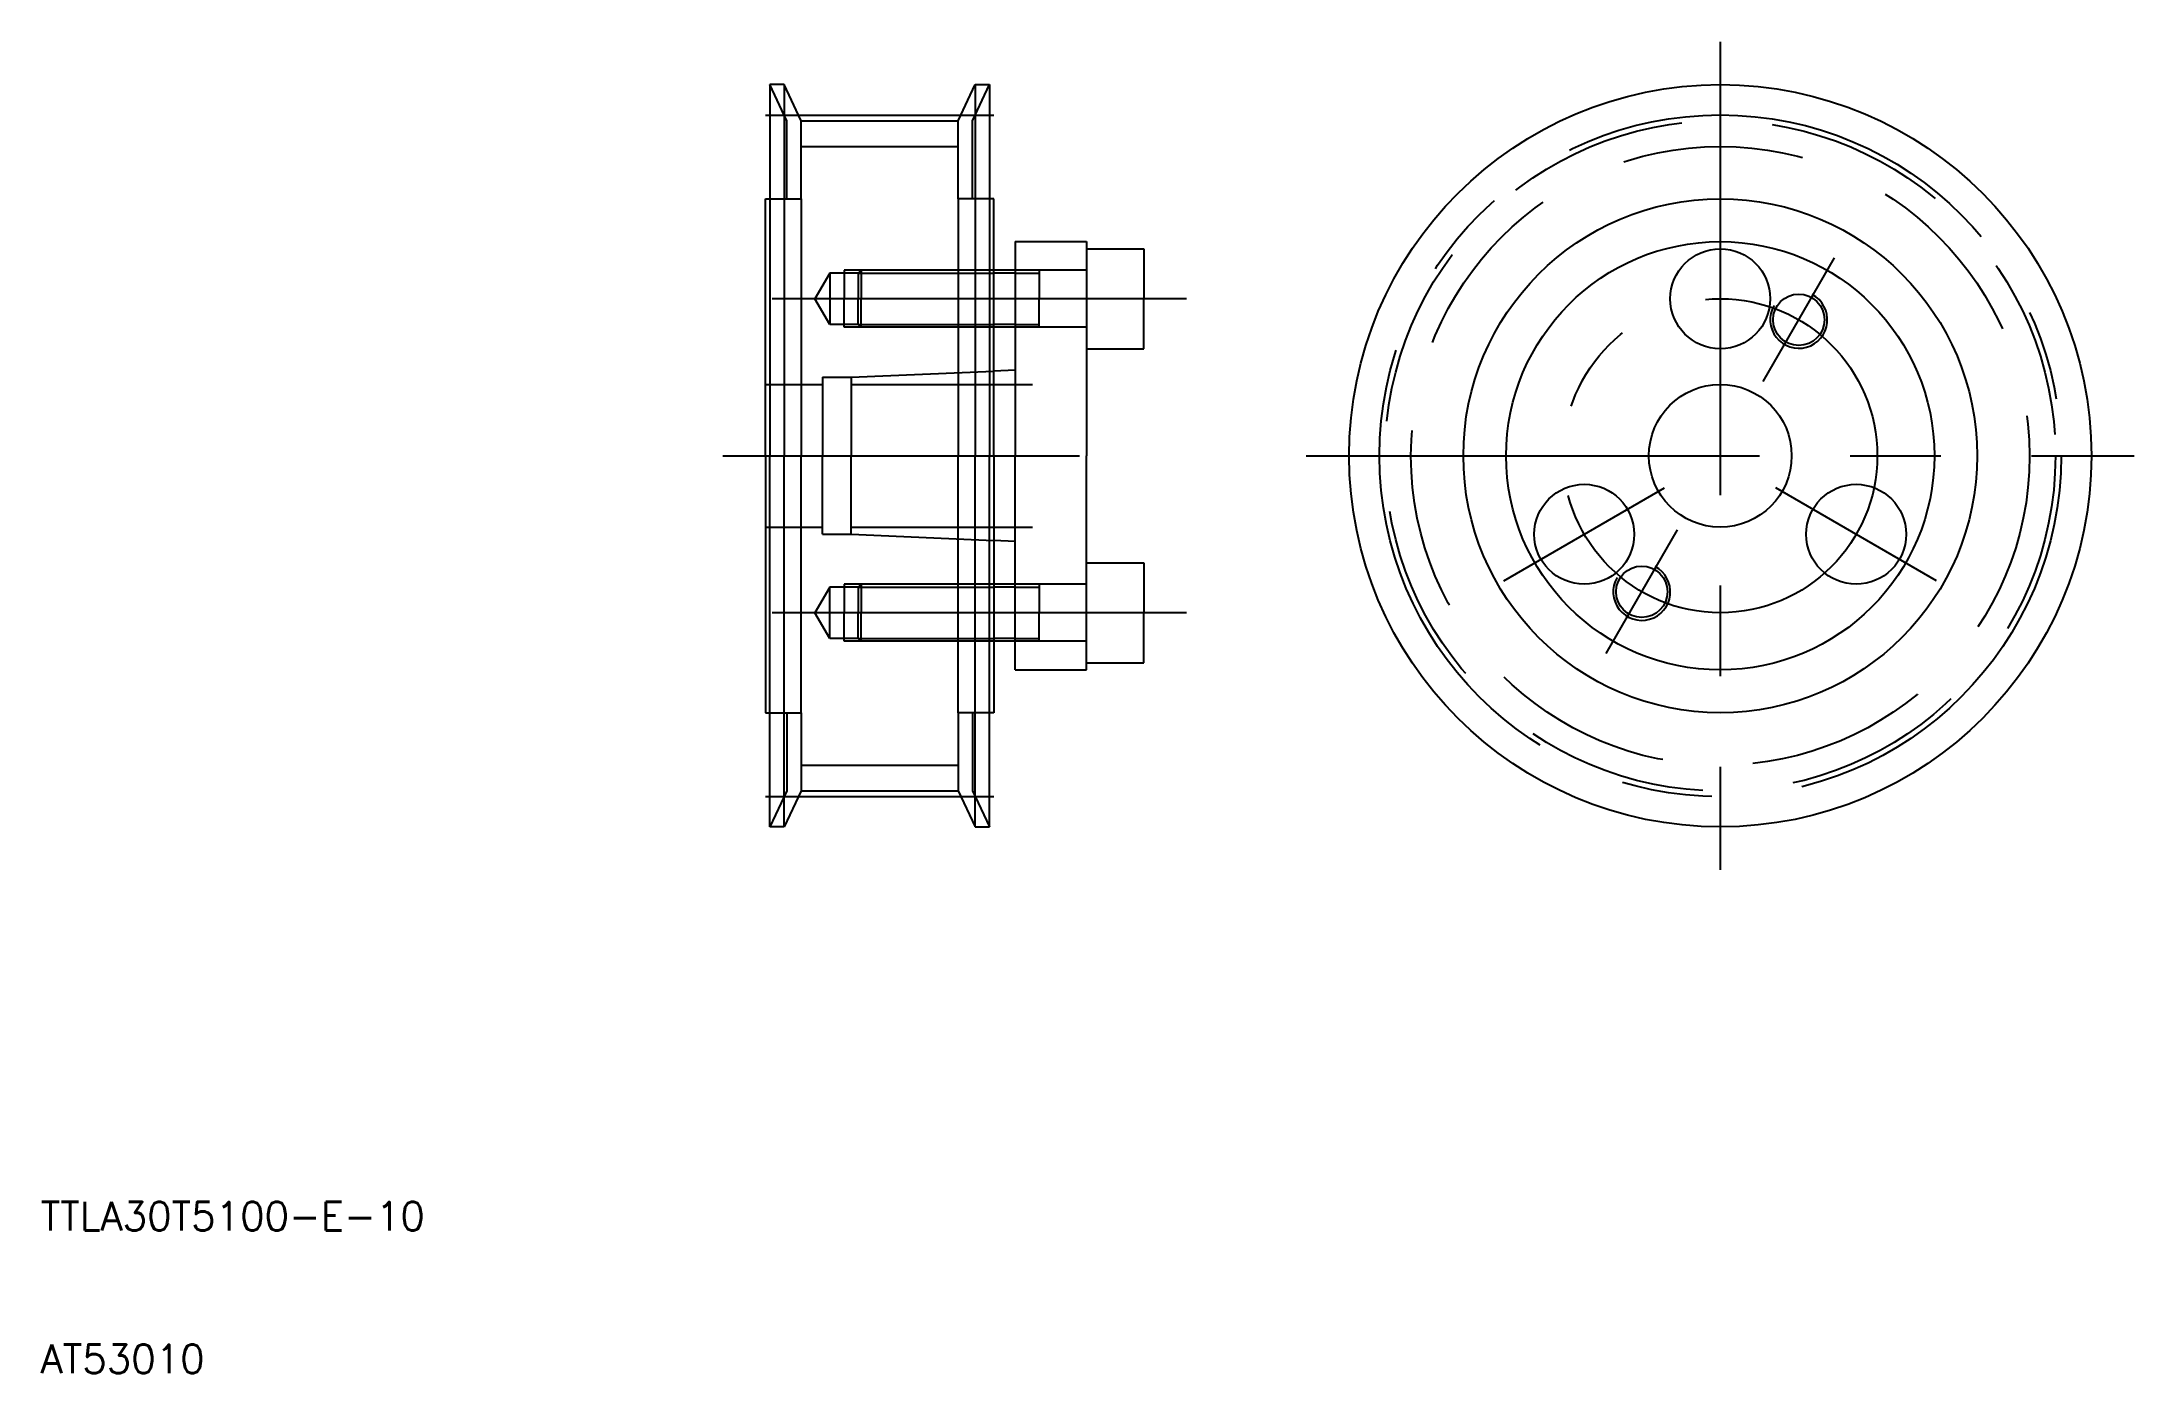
# Model space of a CAD drawing. Extents: x 94 to 240, y 100 to 193.
import ezdxf

# ---------------------------------------------------------------- set-up
doc = ezdxf.new("R2010")
doc.units = 0
doc.linetypes.add('CENTER', pattern=[50.8, 31.75, -6.35, 6.35, -6.35])
doc.linetypes.add('DASHED', pattern=[19.05, 12.7, -6.35])
doc.layers.get('0').update_dxf_attribs({"linetype": 'CONTINUOUS'})
doc.layers.add('CENTER', color=1, linetype='CENTER')
doc.styles.get("Standard").update_dxf_attribs({"font": 'txt.shx'})

msp = doc.modelspace()

# ---------------------------------------------------------------- linework, layer by layer
for p, q in [((145.63, 190.26), (144.63, 190.26)), ((144.63, 190.26), (144.63, 164.26)), ((146.83, 187.73), (145.63, 190.26)), ((145.63, 190.26), (145.63, 164.26)), ((157.83, 187.73), (159.03, 190.26)), ((159.03, 190.26), (160.03, 190.26)), ((159.03, 190.26), (159.03, 164.26)), ((160.03, 190.26), (160.03, 164.26)), ((146.83, 182.26), (146.83, 187.73)), ((146.83, 187.73), (157.83, 187.73)), ((157.83, 182.26), (157.83, 187.73)), ((144.33, 182.26), (144.63, 182.26)), ((144.33, 164.26), (144.33, 182.26)), ((146.83, 182.26), (146.83, 164.26)), ((157.83, 182.26), (157.83, 164.26)), ((160.33, 182.26), (160.03, 182.26)), ((160.33, 164.26), (160.33, 182.26)), ((161.83, 179.26), (166.83, 179.26)), ((161.83, 179.26), (161.83, 177.26)), ((166.83, 179.26), (166.83, 178.76)), ((166.83, 178.76), (166.83, 171.76)), ((166.83, 178.76), (170.83, 178.76)), ((170.83, 178.76), (170.83, 175.26)), ((161.83, 177.26), (160.33, 177.26)), ((161.83, 177.26), (161.83, 173.26)), ((170.83, 171.76), (170.83, 175.26)), ((161.83, 173.26), (160.33, 173.26)), ((161.83, 173.26), (161.83, 170.26)), ((166.83, 171.76), (166.83, 164.26)), ((166.83, 171.76), (170.83, 171.76)), ((161.83, 170.26), (160.33, 170.19)), ((161.83, 170.26), (161.83, 164.26)), ((144.33, 164.26), (144.33, 146.26)), ((144.63, 138.26), (144.63, 164.26)), ((145.63, 138.26), (145.63, 164.26)), ((146.83, 146.26), (146.83, 164.26)), ((157.83, 146.26), (157.83, 164.26)), ((159.03, 138.26), (159.03, 164.26)), ((160.03, 138.26), (160.03, 164.26)), ((160.33, 164.26), (160.33, 146.26)), ((161.83, 158.26), (161.83, 164.26)), ((166.83, 156.76), (166.83, 164.26)), ((161.83, 158.26), (160.33, 158.32)), ((161.83, 155.26), (161.83, 158.26)), ((166.83, 149.76), (166.83, 156.76)), ((166.83, 156.76), (170.83, 156.76)), ((170.83, 156.76), (170.83, 153.26)), ((161.83, 155.26), (160.33, 155.26)), ((161.83, 151.26), (161.83, 155.26)), ((170.83, 149.76), (170.83, 153.26)), ((161.83, 151.26), (160.33, 151.26)), ((161.83, 149.26), (161.83, 151.26)), ((166.83, 149.76), (170.83, 149.76)), ((166.83, 149.26), (166.83, 149.76)), ((161.83, 149.26), (166.83, 149.26)), ((144.33, 146.26), (144.63, 146.26)), ((146.83, 146.26), (146.83, 140.78)), ((157.83, 146.26), (157.83, 140.78)), ((160.33, 146.26), (160.03, 146.26)), ((146.83, 140.78), (145.63, 138.26)), ((146.83, 140.78), (157.83, 140.78)), ((157.83, 140.78), (159.03, 138.26)), ((145.63, 138.26), (144.63, 138.26)), ((159.03, 138.26), (160.03, 138.26))]:
    msp.add_line(p, q)
at = {"color": 3, "linetype": 'DASHED'}
for p, q in [((145.83, 187.73), (144.63, 190.26)), ((158.83, 187.73), (160.03, 190.26)), ((145.83, 182.26), (145.83, 187.73)), ((158.83, 182.26), (158.83, 187.73)), ((146.83, 185.93), (157.83, 185.93)), ((144.63, 182.26), (146.83, 182.26)), ((160.03, 182.26), (157.83, 182.26)), ((148.83, 177.06), (147.79, 175.26)), ((148.83, 177.06), (148.83, 173.46)), ((150.83, 177.06), (148.83, 177.06)), ((151.03, 177.26), (149.83, 177.26)), ((149.83, 177.26), (149.83, 175.26)), ((151.03, 177.26), (150.83, 177.06)), ((150.83, 177.06), (160.33, 177.06)), ((150.83, 177.06), (150.83, 175.26)), ((160.33, 177.26), (151.03, 177.26)), ((151.03, 177.26), (151.03, 175.26)), ((166.83, 177.26), (161.83, 177.26)), ((161.83, 177.06), (163.5, 177.06)), ((163.5, 177.26), (163.5, 175.26)), ((148.83, 173.46), (147.79, 175.26)), ((149.83, 173.26), (149.83, 175.26)), ((150.83, 173.46), (150.83, 175.26)), ((151.03, 173.26), (151.03, 175.26)), ((163.5, 173.26), (163.5, 175.26)), ((150.83, 173.46), (148.83, 173.46)), ((151.03, 173.26), (149.83, 173.26)), ((150.83, 173.46), (160.33, 173.46)), ((151.03, 173.26), (150.83, 173.46)), ((160.33, 173.26), (151.03, 173.26)), ((161.83, 173.46), (163.5, 173.46)), ((166.83, 173.26), (161.83, 173.26)), ((150.33, 169.76), (160.33, 170.19)), ((144.33, 169.26), (148.33, 169.26)), ((148.33, 169.76), (150.33, 169.76)), ((148.33, 169.76), (148.33, 164.26)), ((150.33, 169.76), (150.33, 164.26)), ((150.33, 169.26), (166.83, 169.26)), ((148.33, 158.76), (148.33, 164.26)), ((150.33, 158.76), (150.33, 164.26)), ((144.33, 159.26), (148.33, 159.26)), ((148.33, 158.76), (150.33, 158.76)), ((150.33, 159.26), (166.83, 159.26)), ((150.33, 158.76), (160.33, 158.32)), ((148.83, 155.06), (147.79, 153.26)), ((150.83, 155.06), (148.83, 155.06)), ((148.83, 151.46), (148.83, 155.06)), ((151.03, 155.26), (149.83, 155.26)), ((149.83, 155.26), (149.83, 153.26)), ((151.03, 155.26), (150.83, 155.06)), ((150.83, 155.06), (160.33, 155.06)), ((150.83, 155.06), (150.83, 153.26)), ((160.33, 155.26), (151.03, 155.26)), ((151.03, 155.26), (151.03, 153.26)), ((166.83, 155.26), (161.83, 155.26)), ((161.83, 155.06), (163.5, 155.06)), ((163.5, 155.26), (163.5, 153.26)), ((148.83, 151.46), (147.79, 153.26)), ((149.83, 151.26), (149.83, 153.26)), ((150.83, 151.46), (150.83, 153.26)), ((151.03, 151.26), (151.03, 153.26)), ((163.5, 151.26), (163.5, 153.26)), ((150.83, 151.46), (148.83, 151.46)), ((151.03, 151.26), (149.83, 151.26)), ((150.83, 151.46), (160.33, 151.46)), ((151.03, 151.26), (150.83, 151.46)), ((160.33, 151.26), (151.03, 151.26)), ((161.83, 151.46), (163.5, 151.46)), ((166.83, 151.26), (161.83, 151.26)), ((144.63, 146.26), (146.83, 146.26)), ((145.83, 146.26), (145.83, 140.78)), ((160.03, 146.26), (157.83, 146.26)), ((158.83, 146.26), (158.83, 140.78)), ((146.83, 142.58), (157.83, 142.58)), ((145.83, 140.78), (144.63, 138.26)), ((158.83, 140.78), (160.03, 138.26))]:
    msp.add_line(p, q, dxfattribs=at)
at = {"color": 3}
for p, q in [((161.83, 177.06), (160.33, 177.06)), ((161.83, 173.46), (160.33, 173.46)), ((161.83, 155.06), (160.33, 155.06)), ((161.83, 151.46), (160.33, 151.46))]:
    msp.add_line(p, q, dxfattribs=at)
for centre, radius in [((211.22, 164.26), 26), ((211.22, 164.26), 18), ((211.22, 164.26), 15), ((211.22, 164.26), 15), ((211.22, 164.26), 15), ((211.22, 175.26), 3.5), ((216.72, 173.79), 1.8), ((211.22, 164.26), 5), ((201.69, 158.76), 3.5), ((220.74, 158.76), 3.5), ((205.72, 154.73), 1.8)]:
    msp.add_circle(centre, radius)
at = {"color": 3, "linetype": 'DASHED'}
for radius in [23.48, 21.67]:
    msp.add_circle((211.22, 164.26), radius, dxfattribs=at)
at = {"color": 3}
for centre in [(216.72, 173.79), (205.72, 154.73)]:
    msp.add_arc(centre, 2, 150, 62, dxfattribs=at)
at = {"layer": 'CENTER'}
for p, q in [((211.22, 193.26), (211.22, 135.26)), ((144.33, 188.13), (160.33, 188.13)), ((141.33, 164.26), (166.33, 164.26)), ((182.22, 164.26), (240.22, 164.26)), ((144.33, 140.38), (160.33, 140.38))]:
    msp.add_line(p, q, dxfattribs=at)
at = {"layer": 'CENTER', "color": 1, "linetype": 'CENTER'}
for p, q in [((211.22, 181.76), (211.22, 168.76)), ((214.22, 169.46), (219.22, 178.12)), ((173.83, 175.26), (144.79, 175.26)), ((196.06, 155.51), (207.32, 162.01)), ((226.37, 155.51), (215.11, 162.01)), ((203.22, 150.4), (208.22, 159.06)), ((173.83, 153.26), (144.79, 153.26))]:
    msp.add_line(p, q, dxfattribs=at)
at = {"layer": 'CENTER'}
msp.add_circle((211.22, 164.26), 23.88, dxfattribs=at)
at = {"layer": 'CENTER', "color": 1, "linetype": 'CENTER'}
msp.add_circle((211.22, 164.26), 11, dxfattribs=at)

# ---------------------------------------------------------------- texts
for s, p in [('TTLA30T5100-E-10', (93.55, 109.99)), ('AT53010', (93.55, 99.99))]:
    msp.add_text(s, height=2).set_placement(p)

doc.saveas('drawing.dxf')
